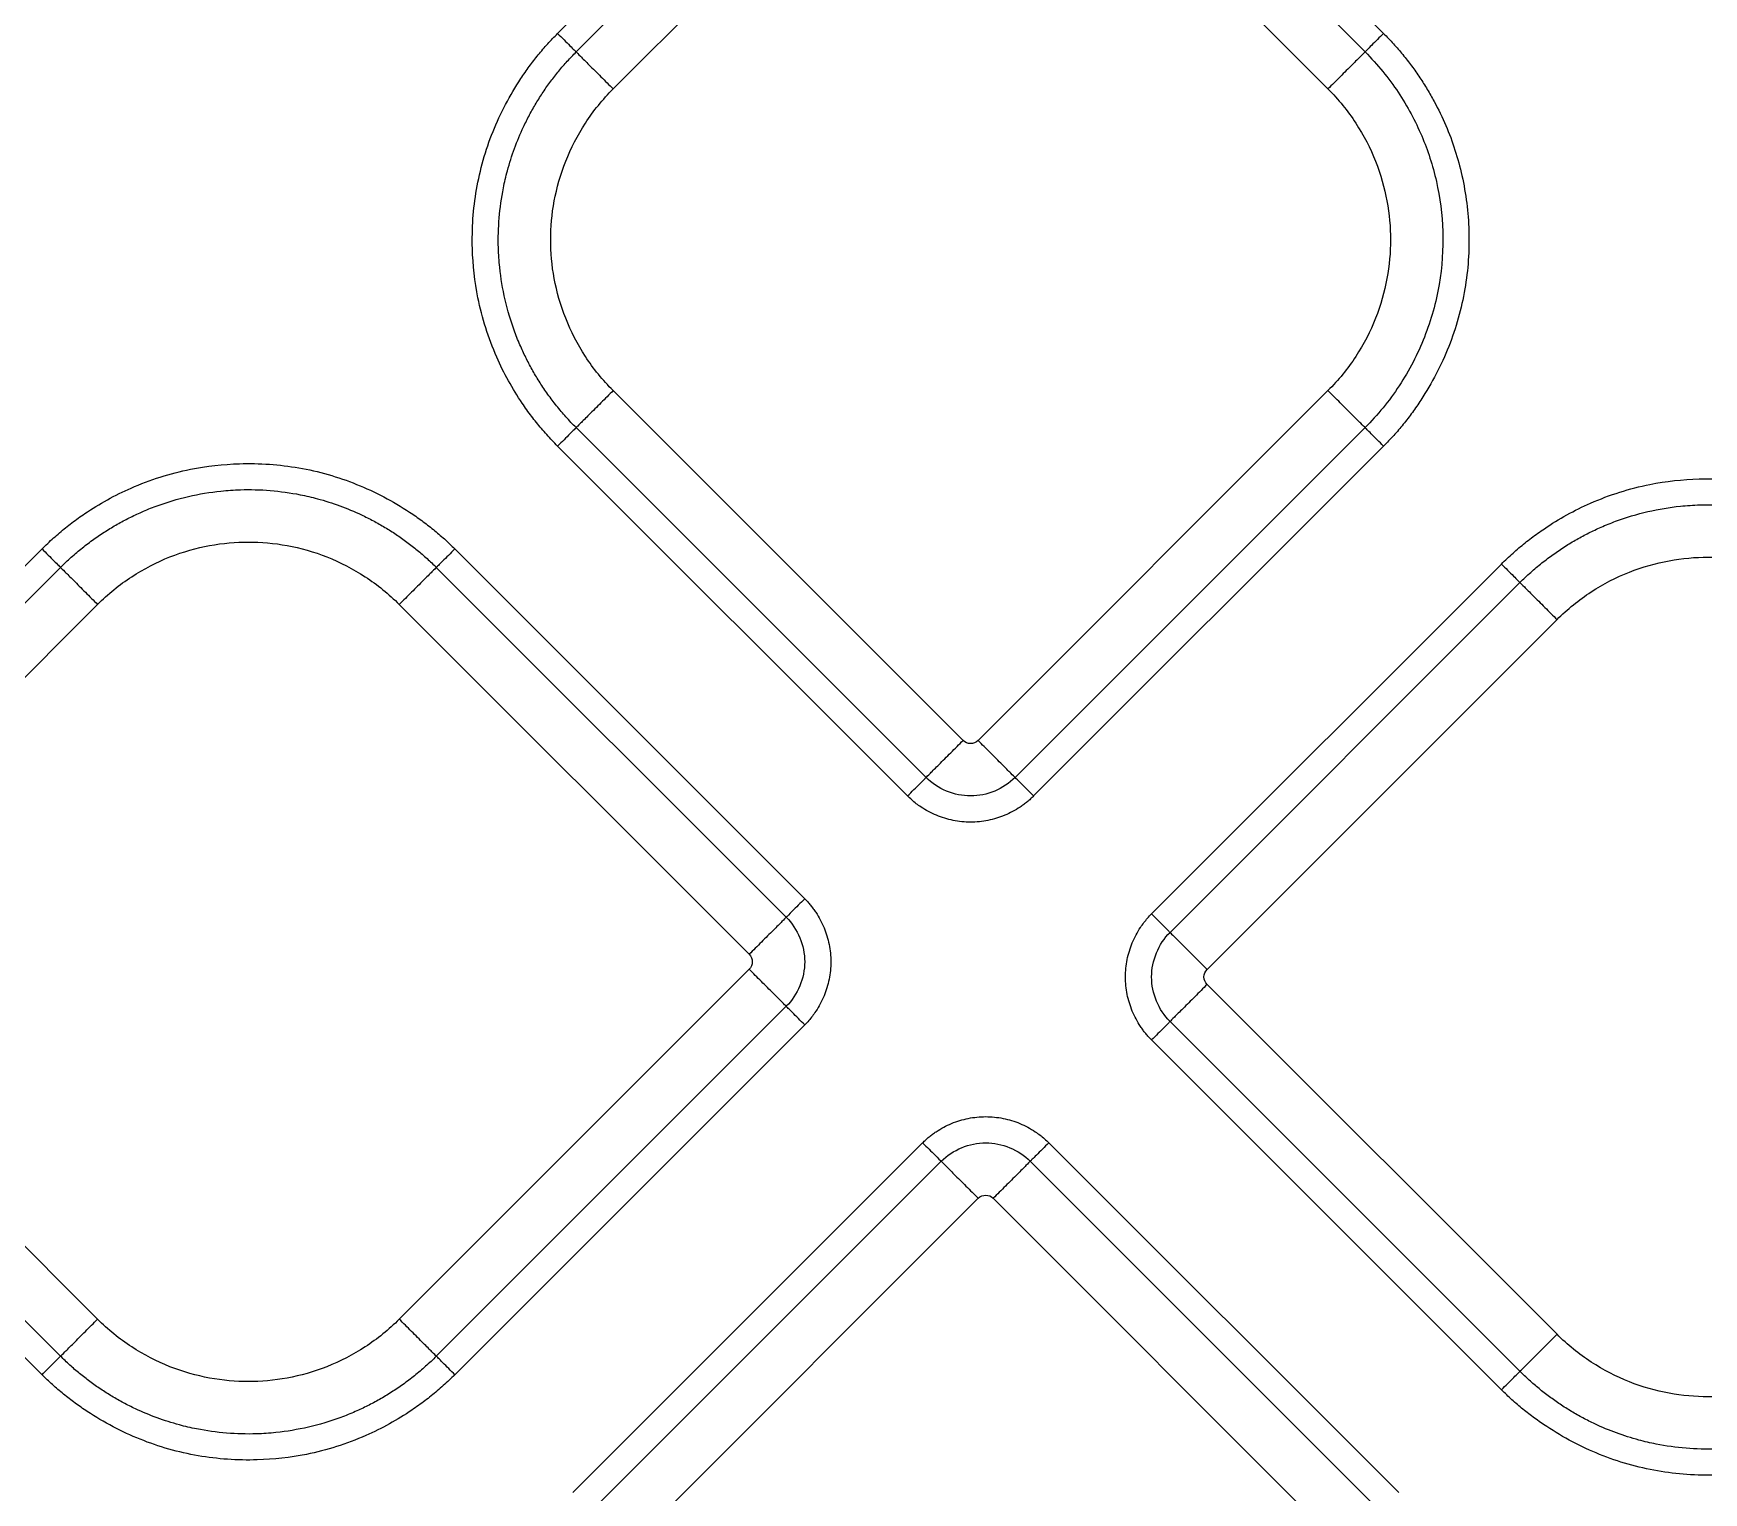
# Model space of a CAD drawing. Extents: x 0 to 84, y -21 to 126.
# Drawn here: x 39.184 to 42.328, y 42.443 to 45.191 of the extents above; entities that cross this region are included whole.
import ezdxf

# ---------------------------------------------------------------- set-up
doc = ezdxf.new("R2010")
doc.units = 0
doc.header["$MEASUREMENT"] = 0
doc.layers.add('1', color=4, linetype='Continuous')

# ---------------------------------------------------------------- blocks, each defined once
blk = doc.blocks.new('PRODIGY')
at = {"layer": '1', "color": 3, "linetype": 'Continuous', "lineweight": 25}
for p, q in [((40.1703, 45.1905), (40.829, 45.8492)), ((41.0664, 45.8492), (41.7251, 45.1905)), ((40.2052, 45.1557), (40.8639, 45.8144)), ((41.0316, 45.8144), (41.6902, 45.1557)), ((40.2749, 45.086), (40.9336, 45.7447)), ((40.9618, 45.7447), (41.6205, 45.086)), ((40.9336, 43.8593), (40.2749, 44.518)), ((41.6205, 44.518), (40.9618, 43.8593)), ((40.8639, 43.7896), (40.2052, 44.4483)), ((41.6902, 44.4483), (41.0316, 43.7896)), ((40.829, 43.7548), (40.1703, 44.4134)), ((41.7251, 44.4134), (41.0664, 43.7548)), ((38.5411, 43.5613), (39.1998, 44.22)), ((39.9769, 44.22), (40.6355, 43.5613)), ((38.576, 43.5264), (39.2346, 44.1851)), ((39.942, 44.1851), (40.6007, 43.5264)), ((41.2884, 43.5328), (41.9471, 44.1915)), ((41.3232, 43.4979), (41.9819, 44.1566)), ((38.6457, 43.4567), (39.3043, 44.1154)), ((39.8723, 44.1154), (40.531, 43.4567)), ((41.3929, 43.4282), (42.0516, 44.0869)), ((39.3043, 42.7698), (38.6457, 43.4285)), ((40.531, 43.4285), (39.8723, 42.7698)), ((42.0516, 42.7413), (41.3929, 43.4)), ((39.2346, 42.7001), (38.576, 43.3588)), ((40.6007, 43.3588), (39.942, 42.7001)), ((41.9819, 42.6716), (41.3232, 43.3303)), ((39.1998, 42.6652), (38.5411, 43.3239)), ((40.6355, 43.3239), (39.9769, 42.6652)), ((41.9471, 42.6367), (41.2884, 43.2954)), ((40.1989, 42.4433), (40.8575, 43.1019)), ((41.0949, 43.1019), (41.7536, 42.4433)), ((40.2337, 42.4084), (40.8924, 43.0671)), ((41.0601, 43.0671), (41.7187, 42.4084)), ((40.3034, 42.3387), (40.9621, 42.9974)), ((40.9904, 42.9974), (41.649, 42.3387))]:
    blk.add_line(p, q, dxfattribs=at)
for points, knots in [([(40.1703, 44.4134), (40.1669, 44.417), (40.1599, 44.4241), (40.1497, 44.4351), (40.1399, 44.4464), (40.1304, 44.4579), (40.1212, 44.4697), (40.1123, 44.4818), (40.0971, 44.5036), (40.0771, 44.5362), (40.0537, 44.5835), (40.034, 44.6357), (40.0165, 44.7038), (40.0088, 44.773), (40.0101, 44.8414), (40.0168, 44.8972), (40.0293, 44.9523), (40.0478, 45.0059), (40.0716, 45.0573), (40.0955, 45.0977), (40.1168, 45.1284), (40.1337, 45.1502), (40.1514, 45.171), (40.164, 45.184), (40.1703, 45.1905)], [0, 0, 0, 0, 0.017341, 0.034665, 0.051985, 0.069313, 0.086663, 0.104047, 0.121478, 0.179141, 0.236743, 0.304922, 0.372836, 0.480686, 0.54577, 0.610337, 0.67596, 0.741895, 0.807114, 0.872629, 0.904913, 0.936849, 0.968517, 1, 1, 1, 1]), ([(40.1703, 45.1905), (40.1743, 45.1866), (40.1784, 45.1825), (40.1864, 45.1745), (40.1902, 45.1707), (40.1967, 45.1642), (40.1994, 45.1615), (40.2033, 45.1575), (40.2046, 45.1563), (40.2052, 45.1557)], [0, 0, 0, 0, 0.25, 0.25, 0.5, 0.5, 0.75, 0.75, 1, 1, 1, 1]), ([(41.7251, 45.1905), (41.7214, 45.1869), (41.7174, 45.1829), (41.7097, 45.1752), (41.7059, 45.1714), (41.6992, 45.1647), (41.6964, 45.1619), (41.6922, 45.1577), (41.6909, 45.1563), (41.6902, 45.1557)], [0, 0, 0, 0, 0.25, 0.25, 0.5, 0.5, 0.75, 0.75, 1, 1, 1, 1]), ([(41.7251, 45.1905), (41.7282, 45.1873), (41.7346, 45.1809), (41.7437, 45.171), (41.7527, 45.1609), (41.7613, 45.1506), (41.7698, 45.14), (41.778, 45.1293), (41.7859, 45.1183), (41.7959, 45.1037), (41.8076, 45.0852), (41.8245, 45.0556), (41.8429, 45.0178), (41.8603, 44.971), (41.8736, 44.9221), (41.8824, 44.8711), (41.8865, 44.8179), (41.8855, 44.7638), (41.879, 44.7087), (41.8668, 44.6541), (41.8486, 44.6005), (41.825, 44.5489), (41.801, 44.508), (41.7796, 44.4769), (41.7624, 44.4546), (41.7444, 44.4334), (41.7315, 44.4201), (41.7251, 44.4134)], [0, 0, 0, 0, 0.015653, 0.03129, 0.046922, 0.062557, 0.078206, 0.093877, 0.10958, 0.125325, 0.155378, 0.185662, 0.243925, 0.301095, 0.359088, 0.419952, 0.480645, 0.544392, 0.607866, 0.673169, 0.738587, 0.80425, 0.870202, 0.903106, 0.935649, 0.967918, 1, 1, 1, 1]), ([(40.2052, 44.4483), (40.2019, 44.4516), (40.1954, 44.4582), (40.1861, 44.4684), (40.177, 44.4788), (40.1683, 44.4894), (40.16, 44.5001), (40.1521, 44.5109), (40.1445, 44.5218), (40.1372, 44.5328), (40.1303, 44.5439), (40.1238, 44.5551), (40.1176, 44.5663), (40.1118, 44.5777), (40.1062, 44.5891), (40.0985, 44.6059), (40.0853, 44.6387), (40.0704, 44.6884), (40.0615, 44.7418), (40.058, 44.7933), (40.0593, 44.8434), (40.0661, 44.8919), (40.0797, 44.9498), (40.0966, 44.996), (40.1172, 45.0372), (40.1296, 45.0591), (40.143, 45.0802), (40.1573, 45.1005), (40.1724, 45.1198), (40.1883, 45.1383), (40.1996, 45.1499), (40.2052, 45.1557)], [0, 0, 0, 0, 0.017777, 0.035429, 0.05295, 0.070335, 0.087578, 0.104677, 0.121626, 0.138421, 0.155059, 0.171536, 0.18785, 0.204007, 0.220236, 0.23663, 0.2744, 0.355233, 0.434067, 0.480754, 0.552371, 0.624938, 0.667358, 0.779414, 0.811539, 0.843523, 0.875326, 0.90691, 0.93824, 0.96928, 1, 1, 1, 1]), ([(40.2052, 45.1557), (40.2065, 45.1544), (40.2092, 45.1517), (40.2176, 45.1433), (40.2232, 45.1377), (40.2365, 45.1244), (40.2441, 45.1168), (40.2596, 45.1012), (40.2675, 45.0934), (40.2749, 45.086)], [0, 0, 0, 0, 0.25, 0.25, 0.5, 0.5, 0.75, 0.75, 1, 1, 1, 1]), ([(41.6902, 45.1557), (41.6889, 45.1544), (41.6862, 45.1517), (41.6778, 45.1433), (41.6722, 45.1377), (41.6589, 45.1244), (41.6513, 45.1168), (41.6358, 45.1012), (41.6279, 45.0934), (41.6205, 45.086)], [0, 0, 0, 0, 0.25, 0.25, 0.5, 0.5, 0.75, 0.75, 1, 1, 1, 1]), ([(41.6902, 45.1557), (41.7139, 45.132), (41.7348, 45.1063), (41.7703, 45.0531), (41.7851, 45.0254), (41.8027, 44.9838), (41.8079, 44.9701), (41.8171, 44.9417), (41.8211, 44.927), (41.8313, 44.8818), (41.8355, 44.85), (41.8375, 44.7847), (41.8353, 44.7512), (41.8239, 44.6843), (41.8146, 44.651), (41.7894, 44.5868), (41.7734, 44.5559), (41.7356, 44.4985), (41.7139, 44.472), (41.6902, 44.4483)], [0, 0, 0, 0, 0.125, 0.125, 0.25, 0.25, 0.3125, 0.3125, 0.375, 0.375, 0.5, 0.5, 0.625, 0.625, 0.75, 0.75, 0.875, 0.875, 1, 1, 1, 1]), ([(40.2749, 44.518), (40.2553, 44.5376), (40.2377, 44.5593), (40.2077, 44.6052), (40.1953, 44.6294), (40.1757, 44.6789), (40.1686, 44.704), (40.1594, 44.7538), (40.1573, 44.7783), (40.1573, 44.8257), (40.1594, 44.8502), (40.1686, 44.8999), (40.1757, 44.9251), (40.1953, 44.9745), (40.2077, 44.9988), (40.2377, 45.0447), (40.2553, 45.0664), (40.2749, 45.086)], [0, 0, 0, 0, 0.125, 0.125, 0.25, 0.25, 0.375, 0.375, 0.5, 0.5, 0.625, 0.625, 0.75, 0.75, 0.875, 0.875, 1, 1, 1, 1]), ([(41.6205, 45.086), (41.6401, 45.0664), (41.6577, 45.0447), (41.6877, 44.9988), (41.7002, 44.9745), (41.7197, 44.9251), (41.7268, 44.8999), (41.736, 44.8502), (41.7382, 44.8257), (41.7382, 44.7783), (41.736, 44.7538), (41.7268, 44.704), (41.7197, 44.6789), (41.7002, 44.6294), (41.6877, 44.6052), (41.6577, 44.5593), (41.6401, 44.5376), (41.6205, 44.518)], [0, 0, 0, 0, 0.125, 0.125, 0.25, 0.25, 0.375, 0.375, 0.5, 0.5, 0.625, 0.625, 0.75, 0.75, 0.875, 0.875, 1, 1, 1, 1]), ([(40.2749, 44.518), (40.2675, 44.5106), (40.2596, 44.5027), (40.2441, 44.4872), (40.2365, 44.4796), (40.2232, 44.4663), (40.2176, 44.4607), (40.2092, 44.4523), (40.2065, 44.4496), (40.2052, 44.4483)], [0, 0, 0, 0, 0.25, 0.25, 0.5, 0.5, 0.75, 0.75, 1, 1, 1, 1]), ([(41.6902, 44.4483), (41.6889, 44.4496), (41.6862, 44.4523), (41.6778, 44.4607), (41.6722, 44.4663), (41.6589, 44.4796), (41.6513, 44.4872), (41.6358, 44.5027), (41.6279, 44.5106), (41.6205, 44.518)], [0, 0, 0, 0, 0.25, 0.25, 0.5, 0.5, 0.75, 0.75, 1, 1, 1, 1]), ([(40.2052, 44.4483), (40.2046, 44.4477), (40.2033, 44.4464), (40.1994, 44.4425), (40.1967, 44.4398), (40.1902, 44.4333), (40.1864, 44.4295), (40.1784, 44.4215), (40.1743, 44.4174), (40.1703, 44.4134)], [0, 0, 0, 0, 0.25, 0.25, 0.5, 0.5, 0.75, 0.75, 1, 1, 1, 1]), ([(41.7251, 44.4134), (41.7212, 44.4174), (41.717, 44.4215), (41.709, 44.4295), (41.7052, 44.4333), (41.6987, 44.4398), (41.696, 44.4425), (41.6921, 44.4464), (41.6908, 44.4477), (41.6902, 44.4483)], [0, 0, 0, 0, 0.25, 0.25, 0.5, 0.5, 0.75, 0.75, 1, 1, 1, 1]), ([(39.1998, 44.22), (39.2033, 44.2235), (39.2104, 44.2305), (39.2214, 44.2406), (39.2327, 44.2504), (39.2442, 44.2599), (39.256, 44.2691), (39.2681, 44.278), (39.2899, 44.2932), (39.3225, 44.3132), (39.3698, 44.3366), (39.4221, 44.3563), (39.4901, 44.3738), (39.5593, 44.3815), (39.6277, 44.3802), (39.6835, 44.3735), (39.7386, 44.361), (39.7922, 44.3425), (39.8436, 44.3187), (39.884, 44.2948), (39.9147, 44.2735), (39.9365, 44.2566), (39.9573, 44.2389), (39.9704, 44.2263), (39.9769, 44.22)], [0, 0, 0, 0, 0.017341, 0.034665, 0.051985, 0.069313, 0.086663, 0.104047, 0.121478, 0.179141, 0.236743, 0.304922, 0.372836, 0.480686, 0.54577, 0.610337, 0.67596, 0.741895, 0.807114, 0.872629, 0.904913, 0.936849, 0.968517, 1, 1, 1, 1]), ([(39.2346, 44.1851), (39.2379, 44.1884), (39.2446, 44.1949), (39.2548, 44.2043), (39.2652, 44.2133), (39.2757, 44.222), (39.2864, 44.2303), (39.2972, 44.2382), (39.3081, 44.2458), (39.3192, 44.2531), (39.3303, 44.26), (39.3414, 44.2665), (39.3527, 44.2727), (39.364, 44.2786), (39.3755, 44.2841), (39.3922, 44.2918), (39.425, 44.305), (39.4747, 44.3199), (39.5281, 44.3288), (39.5797, 44.3323), (39.6297, 44.331), (39.6782, 44.3242), (39.7361, 44.3107), (39.7823, 44.2937), (39.8235, 44.2731), (39.8454, 44.2607), (39.8665, 44.2474), (39.8868, 44.2331), (39.9062, 44.2179), (39.9247, 44.202), (39.9363, 44.1907), (39.942, 44.1851)], [0, 0, 0, 0, 0.017777, 0.035429, 0.05295, 0.070335, 0.087579, 0.104678, 0.121627, 0.138422, 0.15506, 0.171537, 0.18785, 0.204007, 0.220236, 0.23663, 0.2744, 0.355233, 0.434068, 0.480754, 0.552372, 0.624938, 0.667358, 0.779414, 0.811539, 0.843523, 0.875326, 0.90691, 0.93824, 0.96928, 1, 1, 1, 1]), ([(41.9471, 44.1915), (41.9506, 44.195), (41.9577, 44.202), (41.9687, 44.2121), (41.98, 44.2219), (41.9915, 44.2314), (42.0033, 44.2406), (42.0154, 44.2495), (42.0372, 44.2647), (42.0698, 44.2847), (42.1171, 44.3081), (42.1693, 44.3278), (42.2374, 44.3453), (42.3066, 44.353), (42.375, 44.3517), (42.4308, 44.345), (42.4859, 44.3325), (42.5395, 44.314), (42.5909, 44.2902), (42.6313, 44.2663), (42.662, 44.245), (42.6838, 44.2281), (42.7046, 44.2104), (42.7177, 44.1978), (42.7242, 44.1915)], [0, 0, 0, 0, 0.017341, 0.034665, 0.051985, 0.069313, 0.086663, 0.104047, 0.121478, 0.179141, 0.236743, 0.304922, 0.372836, 0.480686, 0.54577, 0.610337, 0.67596, 0.741895, 0.807114, 0.872629, 0.904913, 0.936849, 0.968517, 1, 1, 1, 1]), ([(41.9819, 44.1566), (41.9852, 44.1599), (41.9918, 44.1664), (42.0021, 44.1758), (42.0124, 44.1848), (42.023, 44.1935), (42.0337, 44.2018), (42.0445, 44.2097), (42.0554, 44.2173), (42.0664, 44.2246), (42.0775, 44.2315), (42.0887, 44.238), (42.0999, 44.2442), (42.1113, 44.2501), (42.1228, 44.2556), (42.1395, 44.2633), (42.1723, 44.2765), (42.222, 44.2914), (42.2754, 44.3003), (42.3269, 44.3038), (42.377, 44.3025), (42.4255, 44.2957), (42.4834, 44.2822), (42.5296, 44.2652), (42.5708, 44.2446), (42.5927, 44.2322), (42.6138, 44.2189), (42.6341, 44.2046), (42.6534, 44.1894), (42.6719, 44.1735), (42.6835, 44.1622), (42.6893, 44.1566)], [0, 0, 0, 0, 0.017777, 0.035429, 0.052949, 0.070334, 0.087578, 0.104677, 0.121625, 0.138421, 0.155059, 0.171536, 0.18785, 0.204007, 0.220235, 0.23663, 0.2744, 0.355233, 0.434068, 0.480754, 0.552372, 0.624938, 0.667357, 0.779414, 0.811539, 0.843523, 0.875326, 0.90691, 0.93824, 0.969281, 1, 1, 1, 1]), ([(39.1998, 44.22), (39.2035, 44.2163), (39.2074, 44.2123), (39.2152, 44.2046), (39.219, 44.2008), (39.2256, 44.1941), (39.2284, 44.1913), (39.2326, 44.1871), (39.234, 44.1858), (39.2346, 44.1851)], [0, 0, 0, 0, 0.25, 0.25, 0.5, 0.5, 0.75, 0.75, 1, 1, 1, 1]), ([(39.3043, 44.1154), (39.3239, 44.135), (39.3456, 44.1526), (39.3915, 44.1826), (39.4158, 44.1951), (39.4652, 44.2146), (39.4904, 44.2217), (39.5401, 44.2309), (39.5647, 44.233), (39.612, 44.233), (39.6365, 44.2309), (39.6863, 44.2217), (39.7114, 44.2146), (39.7609, 44.1951), (39.7851, 44.1826), (39.8311, 44.1526), (39.8527, 44.135), (39.8723, 44.1154)], [0, 0, 0, 0, 0.125, 0.125, 0.25, 0.25, 0.375, 0.375, 0.5, 0.5, 0.625, 0.625, 0.75, 0.75, 0.875, 0.875, 1, 1, 1, 1]), ([(39.9769, 44.22), (39.973, 44.216), (39.9688, 44.2119), (39.9608, 44.2039), (39.957, 44.2001), (39.9505, 44.1936), (39.9478, 44.1909), (39.9439, 44.187), (39.9426, 44.1857), (39.942, 44.1851)], [0, 0, 0, 0, 0.25, 0.25, 0.5, 0.5, 0.75, 0.75, 1, 1, 1, 1]), ([(42.0516, 44.0869), (42.0712, 44.1065), (42.0929, 44.1241), (42.1388, 44.1541), (42.163, 44.1666), (42.2125, 44.1861), (42.2377, 44.1932), (42.2874, 44.2024), (42.3119, 44.2045), (42.3593, 44.2045), (42.3838, 44.2024), (42.4336, 44.1932), (42.4587, 44.1861), (42.5082, 44.1666), (42.5324, 44.1541), (42.5783, 44.1241), (42.6, 44.1065), (42.6196, 44.0869)], [0, 0, 0, 0, 0.125, 0.125, 0.25, 0.25, 0.375, 0.375, 0.5, 0.5, 0.625, 0.625, 0.75, 0.75, 0.875, 0.875, 1, 1, 1, 1]), ([(39.2346, 44.1851), (39.2359, 44.1838), (39.2386, 44.1811), (39.247, 44.1727), (39.2527, 44.1671), (39.266, 44.1538), (39.2736, 44.1462), (39.2891, 44.1307), (39.297, 44.1228), (39.3043, 44.1154)], [0, 0, 0, 0, 0.25, 0.25, 0.5, 0.5, 0.75, 0.75, 1, 1, 1, 1]), ([(39.942, 44.1851), (39.9407, 44.1838), (39.938, 44.1811), (39.9296, 44.1727), (39.924, 44.1671), (39.9107, 44.1538), (39.9031, 44.1462), (39.8876, 44.1307), (39.8797, 44.1228), (39.8723, 44.1154)], [0, 0, 0, 0, 0.25, 0.25, 0.5, 0.5, 0.75, 0.75, 1, 1, 1, 1]), ([(41.9471, 44.1915), (41.9507, 44.1878), (41.9547, 44.1838), (41.9624, 44.1761), (41.9662, 44.1723), (41.9729, 44.1656), (41.9757, 44.1628), (41.9799, 44.1586), (41.9813, 44.1573), (41.9819, 44.1566)], [0, 0, 0, 0, 0.25, 0.25, 0.5, 0.5, 0.75, 0.75, 1, 1, 1, 1]), ([(41.9819, 44.1566), (41.9832, 44.1553), (41.9859, 44.1526), (41.9943, 44.1442), (41.9999, 44.1386), (42.0132, 44.1253), (42.0208, 44.1177), (42.0364, 44.1022), (42.0442, 44.0943), (42.0516, 44.0869)], [0, 0, 0, 0, 0.25, 0.25, 0.5, 0.5, 0.75, 0.75, 1, 1, 1, 1]), ([(40.8639, 43.7896), (40.8652, 43.7909), (40.8679, 43.7936), (40.8762, 43.802), (40.8819, 43.8077), (40.8952, 43.8209), (40.9028, 43.8286), (40.9183, 43.8441), (40.9262, 43.852), (40.9336, 43.8593)], [0, 0, 0, 0, 0.25, 0.25, 0.5, 0.5, 0.75, 0.75, 1, 1, 1, 1]), ([(41.0316, 43.7896), (41.0303, 43.7909), (41.0276, 43.7936), (41.0192, 43.802), (41.0136, 43.8076), (41.0003, 43.8209), (40.9927, 43.8285), (40.9772, 43.844), (40.9692, 43.8519), (40.9618, 43.8593)], [0, 0, 0, 0, 0.25, 0.25, 0.5, 0.5, 0.75, 0.75, 1, 1, 1, 1]), ([(40.829, 43.7548), (40.8329, 43.7587), (40.8371, 43.7628), (40.845, 43.7708), (40.8489, 43.7746), (40.8554, 43.7812), (40.8581, 43.7838), (40.862, 43.7878), (40.8633, 43.789), (40.8639, 43.7896)], [0, 0, 0, 0, 0.25, 0.25, 0.5, 0.5, 0.75, 0.75, 1, 1, 1, 1]), ([(41.0316, 43.7896), (41.0207, 43.7788), (41.0075, 43.77), (40.9786, 43.7581), (40.9631, 43.7549), (40.9324, 43.7549), (40.9168, 43.7581), (40.8879, 43.77), (40.8747, 43.7788), (40.8639, 43.7896)], [0, 0, 0, 0, 0.25, 0.25, 0.5, 0.5, 0.75, 0.75, 1, 1, 1, 1]), ([(41.0664, 43.7548), (41.0582, 43.7631), (41.0499, 43.7713), (41.0373, 43.7839), (41.0329, 43.7882), (41.0316, 43.7896)], [0, 0, 0, 0, 0.5, 0.5, 1, 1, 1, 1]), ([(41.0664, 43.7548), (41.0645, 43.7529), (41.0605, 43.7491), (41.0543, 43.7437), (41.0478, 43.7386), (41.0387, 43.7323), (41.0269, 43.7253), (41.012, 43.7182), (40.9965, 43.7127), (40.9752, 43.7073), (40.9477, 43.7045), (40.9202, 43.7073), (40.8989, 43.7127), (40.8834, 43.7182), (40.8685, 43.7253), (40.8559, 43.7328), (40.8454, 43.7402), (40.8369, 43.7472), (40.8316, 43.7523), (40.829, 43.7548)], [0, 0, 0, 0, 0.031198, 0.062422, 0.093752, 0.125266, 0.187622, 0.250173, 0.31267, 0.375042, 0.499989, 0.624937, 0.687308, 0.749825, 0.812368, 0.874743, 0.916727, 0.958417, 1, 1, 1, 1]), ([(40.6355, 43.5613), (40.6273, 43.553), (40.619, 43.5448), (40.6064, 43.5322), (40.6021, 43.5278), (40.6007, 43.5264)], [0, 0, 0, 0, 0.5, 0.5, 1, 1, 1, 1]), ([(40.6355, 43.5613), (40.6374, 43.5594), (40.6413, 43.5554), (40.6466, 43.5492), (40.6517, 43.5426), (40.658, 43.5336), (40.6651, 43.5218), (40.6721, 43.5069), (40.6776, 43.4914), (40.683, 43.4701), (40.6858, 43.4426), (40.683, 43.4151), (40.6776, 43.3938), (40.6721, 43.3783), (40.6651, 43.3634), (40.6575, 43.3508), (40.6501, 43.3403), (40.6431, 43.3318), (40.6381, 43.3265), (40.6355, 43.3239)], [0, 0, 0, 0, 0.031198, 0.062422, 0.093752, 0.125266, 0.187622, 0.250173, 0.31267, 0.375042, 0.499989, 0.624937, 0.687308, 0.749825, 0.812368, 0.874743, 0.916727, 0.958417, 1, 1, 1, 1]), ([(40.6007, 43.5264), (40.5994, 43.5251), (40.5967, 43.5224), (40.5884, 43.5141), (40.5827, 43.5085), (40.5694, 43.4952), (40.5618, 43.4876), (40.5463, 43.472), (40.5384, 43.4641), (40.531, 43.4567)], [0, 0, 0, 0, 0.25, 0.25, 0.5, 0.5, 0.75, 0.75, 1, 1, 1, 1]), ([(40.6007, 43.5264), (40.6115, 43.5156), (40.6203, 43.5024), (40.6323, 43.4735), (40.6354, 43.4579), (40.6354, 43.4273), (40.6323, 43.4117), (40.6203, 43.3828), (40.6115, 43.3696), (40.6007, 43.3588)], [0, 0, 0, 0, 0.25, 0.25, 0.5, 0.5, 0.75, 0.75, 1, 1, 1, 1]), ([(41.2884, 43.2954), (41.2865, 43.2973), (41.2827, 43.3013), (41.2773, 43.3075), (41.2722, 43.3141), (41.2659, 43.3231), (41.2589, 43.3349), (41.2519, 43.3498), (41.2463, 43.3653), (41.2409, 43.3866), (41.2381, 43.4141), (41.2409, 43.4416), (41.2463, 43.4629), (41.2519, 43.4784), (41.2589, 43.4933), (41.2664, 43.5059), (41.2738, 43.5164), (41.2808, 43.5249), (41.2859, 43.5302), (41.2884, 43.5328)], [0, 0, 0, 0, 0.031198, 0.062422, 0.093752, 0.125266, 0.187622, 0.250173, 0.31267, 0.375042, 0.499989, 0.624937, 0.687308, 0.749825, 0.812368, 0.874743, 0.916727, 0.958417, 1, 1, 1, 1]), ([(41.2884, 43.5328), (41.2923, 43.5289), (41.2965, 43.5247), (41.3044, 43.5168), (41.3083, 43.5129), (41.3148, 43.5064), (41.3175, 43.5037), (41.3214, 43.4998), (41.3226, 43.4986), (41.3232, 43.4979)], [0, 0, 0, 0, 0.25, 0.25, 0.5, 0.5, 0.75, 0.75, 1, 1, 1, 1]), ([(41.3232, 43.3303), (41.3124, 43.3411), (41.3036, 43.3543), (41.2917, 43.3832), (41.2885, 43.3988), (41.2885, 43.4294), (41.2917, 43.445), (41.3036, 43.4739), (41.3124, 43.4871), (41.3232, 43.4979)], [0, 0, 0, 0, 0.25, 0.25, 0.5, 0.5, 0.75, 0.75, 1, 1, 1, 1]), ([(41.3232, 43.4979), (41.3245, 43.4966), (41.3272, 43.4939), (41.3356, 43.4856), (41.3413, 43.4799), (41.3546, 43.4666), (41.3622, 43.459), (41.3777, 43.4435), (41.3856, 43.4356), (41.3929, 43.4282)], [0, 0, 0, 0, 0.25, 0.25, 0.5, 0.5, 0.75, 0.75, 1, 1, 1, 1]), ([(40.6007, 43.3588), (40.5994, 43.3601), (40.5967, 43.3628), (40.5883, 43.3711), (40.5827, 43.3768), (40.5694, 43.3901), (40.5618, 43.3977), (40.5462, 43.4132), (40.5384, 43.4211), (40.531, 43.4285)], [0, 0, 0, 0, 0.25, 0.25, 0.5, 0.5, 0.75, 0.75, 1, 1, 1, 1]), ([(41.3929, 43.4), (41.3856, 43.3926), (41.3777, 43.3847), (41.3622, 43.3692), (41.3546, 43.3616), (41.3413, 43.3483), (41.3356, 43.3426), (41.3272, 43.3343), (41.3245, 43.3316), (41.3232, 43.3303)], [0, 0, 0, 0, 0.25, 0.25, 0.5, 0.5, 0.75, 0.75, 1, 1, 1, 1]), ([(40.6355, 43.3239), (40.6316, 43.3278), (40.6275, 43.332), (40.6195, 43.3399), (40.6157, 43.3438), (40.6092, 43.3503), (40.6065, 43.353), (40.6025, 43.3569), (40.6013, 43.3581), (40.6007, 43.3588)], [0, 0, 0, 0, 0.25, 0.25, 0.5, 0.5, 0.75, 0.75, 1, 1, 1, 1]), ([(41.3232, 43.3303), (41.3226, 43.3296), (41.3214, 43.3284), (41.3175, 43.3245), (41.3148, 43.3218), (41.3083, 43.3153), (41.3044, 43.3114), (41.2965, 43.3035), (41.2923, 43.2993), (41.2884, 43.2954)], [0, 0, 0, 0, 0.25, 0.25, 0.5, 0.5, 0.75, 0.75, 1, 1, 1, 1]), ([(40.8575, 43.1019), (40.8595, 43.1038), (40.8634, 43.1076), (40.8697, 43.113), (40.8762, 43.1181), (40.8852, 43.1244), (40.897, 43.1314), (40.9119, 43.1385), (40.9274, 43.144), (40.9487, 43.1494), (40.9762, 43.1522), (41.0037, 43.1494), (41.025, 43.144), (41.0405, 43.1385), (41.0554, 43.1314), (41.068, 43.1239), (41.0785, 43.1165), (41.087, 43.1095), (41.0923, 43.1044), (41.0949, 43.1019)], [0, 0, 0, 0, 0.031198, 0.062422, 0.093752, 0.125266, 0.187622, 0.250173, 0.31267, 0.375042, 0.499989, 0.624937, 0.687308, 0.749825, 0.812368, 0.874743, 0.916727, 0.958417, 1, 1, 1, 1]), ([(40.8575, 43.1019), (40.8658, 43.0936), (40.874, 43.0854), (40.8866, 43.0728), (40.891, 43.0685), (40.8924, 43.0671)], [0, 0, 0, 0, 0.5, 0.5, 1, 1, 1, 1]), ([(40.8924, 43.0671), (40.9032, 43.0779), (40.9164, 43.0867), (40.9453, 43.0986), (40.9609, 43.1018), (40.9916, 43.1018), (41.0071, 43.0986), (41.036, 43.0867), (41.0492, 43.0779), (41.0601, 43.0671)], [0, 0, 0, 0, 0.25, 0.25, 0.5, 0.5, 0.75, 0.75, 1, 1, 1, 1]), ([(41.0949, 43.1019), (41.091, 43.098), (41.0869, 43.0939), (41.0789, 43.0859), (41.0751, 43.0821), (41.0685, 43.0755), (41.0658, 43.0729), (41.0619, 43.0689), (41.0607, 43.0677), (41.0601, 43.0671)], [0, 0, 0, 0, 0.25, 0.25, 0.5, 0.5, 0.75, 0.75, 1, 1, 1, 1]), ([(40.8924, 43.0671), (40.8937, 43.0658), (40.8964, 43.0631), (40.9047, 43.0547), (40.9104, 43.0491), (40.9236, 43.0358), (40.9312, 43.0282), (40.9468, 43.0127), (40.9547, 43.0048), (40.9621, 42.9974)], [0, 0, 0, 0, 0.25, 0.25, 0.5, 0.5, 0.75, 0.75, 1, 1, 1, 1]), ([(41.0601, 43.0671), (41.0587, 43.0658), (41.056, 43.0631), (41.0477, 43.0547), (41.042, 43.049), (41.0287, 43.0358), (41.0211, 43.0281), (41.0056, 43.0126), (40.9977, 43.0048), (40.9904, 42.9974)], [0, 0, 0, 0, 0.25, 0.25, 0.5, 0.5, 0.75, 0.75, 1, 1, 1, 1]), ([(39.2346, 42.7001), (39.2359, 42.7014), (39.2386, 42.7041), (39.247, 42.7125), (39.2527, 42.7181), (39.266, 42.7314), (39.2736, 42.739), (39.2891, 42.7545), (39.297, 42.7624), (39.3043, 42.7698)], [0, 0, 0, 0, 0.25, 0.25, 0.5, 0.5, 0.75, 0.75, 1, 1, 1, 1]), ([(39.8723, 42.7698), (39.8527, 42.7502), (39.8311, 42.7326), (39.7851, 42.7026), (39.7609, 42.6901), (39.7114, 42.6706), (39.6863, 42.6635), (39.6365, 42.6543), (39.612, 42.6522), (39.5647, 42.6522), (39.5401, 42.6543), (39.4904, 42.6635), (39.4652, 42.6706), (39.4158, 42.6901), (39.3915, 42.7026), (39.3456, 42.7326), (39.3239, 42.7502), (39.3043, 42.7698)], [0, 0, 0, 0, 0.125, 0.125, 0.25, 0.25, 0.375, 0.375, 0.5, 0.5, 0.625, 0.625, 0.75, 0.75, 0.875, 0.875, 1, 1, 1, 1]), ([(39.942, 42.7001), (39.9407, 42.7014), (39.938, 42.7041), (39.9296, 42.7125), (39.924, 42.7181), (39.9107, 42.7314), (39.9031, 42.739), (39.8876, 42.7545), (39.8797, 42.7624), (39.8723, 42.7698)], [0, 0, 0, 0, 0.25, 0.25, 0.5, 0.5, 0.75, 0.75, 1, 1, 1, 1]), ([(41.9819, 42.6716), (41.9832, 42.6729), (41.9859, 42.6756), (41.9943, 42.684), (41.9999, 42.6896), (42.0132, 42.7029), (42.0208, 42.7105), (42.0364, 42.726), (42.0442, 42.7339), (42.0516, 42.7413)], [0, 0, 0, 0, 0.25, 0.25, 0.5, 0.5, 0.75, 0.75, 1, 1, 1, 1]), ([(42.6196, 42.7413), (42.6, 42.7217), (42.5783, 42.7041), (42.5324, 42.6741), (42.5082, 42.6616), (42.4587, 42.6421), (42.4336, 42.635), (42.3838, 42.6258), (42.3593, 42.6237), (42.3119, 42.6237), (42.2874, 42.6258), (42.2377, 42.635), (42.2125, 42.6421), (42.163, 42.6616), (42.1388, 42.6741), (42.0929, 42.7041), (42.0712, 42.7217), (42.0516, 42.7413)], [0, 0, 0, 0, 0.125, 0.125, 0.25, 0.25, 0.375, 0.375, 0.5, 0.5, 0.625, 0.625, 0.75, 0.75, 0.875, 0.875, 1, 1, 1, 1]), ([(39.1998, 42.6652), (39.2037, 42.6692), (39.2078, 42.6733), (39.2158, 42.6813), (39.2196, 42.6851), (39.2261, 42.6916), (39.2288, 42.6943), (39.2328, 42.6982), (39.234, 42.6995), (39.2346, 42.7001)], [0, 0, 0, 0, 0.25, 0.25, 0.5, 0.5, 0.75, 0.75, 1, 1, 1, 1]), ([(39.942, 42.7001), (39.9387, 42.6968), (39.9321, 42.6903), (39.9219, 42.681), (39.9115, 42.6719), (39.901, 42.6632), (39.8903, 42.6549), (39.8794, 42.647), (39.8685, 42.6394), (39.8575, 42.6321), (39.8464, 42.6252), (39.8352, 42.6187), (39.824, 42.6125), (39.8127, 42.6066), (39.8012, 42.6011), (39.7844, 42.5934), (39.7516, 42.5802), (39.702, 42.5653), (39.6485, 42.5564), (39.597, 42.5529), (39.5469, 42.5542), (39.4984, 42.561), (39.4405, 42.5745), (39.3943, 42.5915), (39.3531, 42.6121), (39.3312, 42.6245), (39.3101, 42.6378), (39.2899, 42.6521), (39.2705, 42.6673), (39.252, 42.6832), (39.2404, 42.6945), (39.2346, 42.7001)], [0, 0, 0, 0, 0.017777, 0.035429, 0.05295, 0.070335, 0.087579, 0.104677, 0.121626, 0.138421, 0.155059, 0.171537, 0.18785, 0.204007, 0.220236, 0.23663, 0.2744, 0.355233, 0.434067, 0.480754, 0.552371, 0.624938, 0.667358, 0.779414, 0.811539, 0.843523, 0.875325, 0.90691, 0.93824, 0.96928, 1, 1, 1, 1]), ([(39.9769, 42.6652), (39.9732, 42.6689), (39.9692, 42.6729), (39.9615, 42.6806), (39.9577, 42.6844), (39.951, 42.6911), (39.9482, 42.6939), (39.944, 42.6981), (39.9427, 42.6994), (39.942, 42.7001)], [0, 0, 0, 0, 0.25, 0.25, 0.5, 0.5, 0.75, 0.75, 1, 1, 1, 1]), ([(39.9769, 42.6652), (39.9733, 42.6617), (39.9662, 42.6547), (39.9552, 42.6446), (39.9439, 42.6348), (39.9324, 42.6253), (39.9206, 42.6161), (39.9085, 42.6072), (39.8867, 42.592), (39.8541, 42.572), (39.8068, 42.5486), (39.7546, 42.5289), (39.6865, 42.5114), (39.6173, 42.5037), (39.549, 42.505), (39.4931, 42.5117), (39.438, 42.5242), (39.3844, 42.5427), (39.333, 42.5665), (39.2926, 42.5904), (39.262, 42.6117), (39.2401, 42.6286), (39.2193, 42.6463), (39.2063, 42.6589), (39.1998, 42.6652)], [0, 0, 0, 0, 0.017341, 0.034665, 0.051985, 0.069313, 0.086663, 0.104047, 0.121478, 0.179141, 0.236743, 0.304922, 0.372836, 0.480686, 0.54577, 0.610337, 0.67596, 0.741895, 0.807114, 0.872629, 0.904913, 0.936849, 0.968517, 1, 1, 1, 1]), ([(41.9471, 42.6367), (41.951, 42.6407), (41.9551, 42.6448), (41.9631, 42.6528), (41.9669, 42.6566), (41.9734, 42.6631), (41.9761, 42.6658), (41.9801, 42.6697), (41.9813, 42.671), (41.9819, 42.6716)], [0, 0, 0, 0, 0.25, 0.25, 0.5, 0.5, 0.75, 0.75, 1, 1, 1, 1]), ([(42.6893, 42.6716), (42.686, 42.6683), (42.6794, 42.6618), (42.6692, 42.6524), (42.6588, 42.6434), (42.6482, 42.6347), (42.6375, 42.6264), (42.6267, 42.6185), (42.6158, 42.6109), (42.6048, 42.6036), (42.5937, 42.5967), (42.5825, 42.5902), (42.5713, 42.584), (42.5599, 42.5781), (42.5485, 42.5726), (42.5317, 42.5649), (42.4989, 42.5517), (42.4492, 42.5368), (42.3958, 42.5279), (42.3443, 42.5244), (42.2942, 42.5257), (42.2457, 42.5325), (42.1878, 42.546), (42.1416, 42.563), (42.1004, 42.5836), (42.0785, 42.596), (42.0574, 42.6093), (42.0371, 42.6236), (42.0178, 42.6388), (41.9993, 42.6547), (41.9877, 42.666), (41.9819, 42.6716)], [0, 0, 0, 0, 0.017777, 0.035429, 0.05295, 0.070335, 0.087579, 0.104678, 0.121626, 0.138422, 0.15506, 0.171537, 0.18785, 0.204007, 0.220236, 0.23663, 0.2744, 0.355233, 0.434067, 0.480754, 0.552372, 0.624938, 0.667358, 0.779414, 0.811539, 0.843523, 0.875325, 0.90691, 0.93824, 0.96928, 1, 1, 1, 1]), ([(42.7242, 42.6367), (42.7206, 42.6332), (42.7135, 42.6262), (42.7025, 42.6161), (42.6912, 42.6063), (42.6797, 42.5968), (42.6679, 42.5876), (42.6558, 42.5787), (42.634, 42.5635), (42.6014, 42.5435), (42.5541, 42.5201), (42.5019, 42.5004), (42.4338, 42.4829), (42.3646, 42.4752), (42.2962, 42.4765), (42.2404, 42.4832), (42.1853, 42.4957), (42.1317, 42.5142), (42.0803, 42.538), (42.0399, 42.5619), (42.0092, 42.5832), (41.9874, 42.6001), (41.9666, 42.6178), (41.9536, 42.6304), (41.9471, 42.6367)], [0, 0, 0, 0, 0.017341, 0.034665, 0.051985, 0.069313, 0.086663, 0.104047, 0.121478, 0.179141, 0.236743, 0.304922, 0.372836, 0.480686, 0.54577, 0.610337, 0.67596, 0.741895, 0.807114, 0.872629, 0.904913, 0.936849, 0.968517, 1, 1, 1, 1])]:
    blk.add_open_spline(points, degree=3, knots=knots, dxfattribs=at)
for points in [[(40.9618, 43.8593), (40.9581, 43.8556), (40.9477, 43.8513), (40.9373, 43.8556), (40.9336, 43.8593)], [(40.531, 43.4567), (40.5347, 43.453), (40.539, 43.4426), (40.5347, 43.4322), (40.531, 43.4285)], [(41.3929, 43.4), (41.3892, 43.4037), (41.3849, 43.4141), (41.3892, 43.4245), (41.3929, 43.4282)], [(40.9621, 42.9974), (40.9658, 43.0011), (40.9762, 43.0054), (40.9867, 43.0011), (40.9904, 42.9974)]]:
    blk.add_open_spline(points, degree=3, dxfattribs=at)

msp = doc.modelspace()

# ---------------------------------------------------------------- block references
at = {"layer": '1'}
msp.add_blockref('PRODIGY', (0, 0), dxfattribs=at)

doc.saveas('drawing.dxf')
